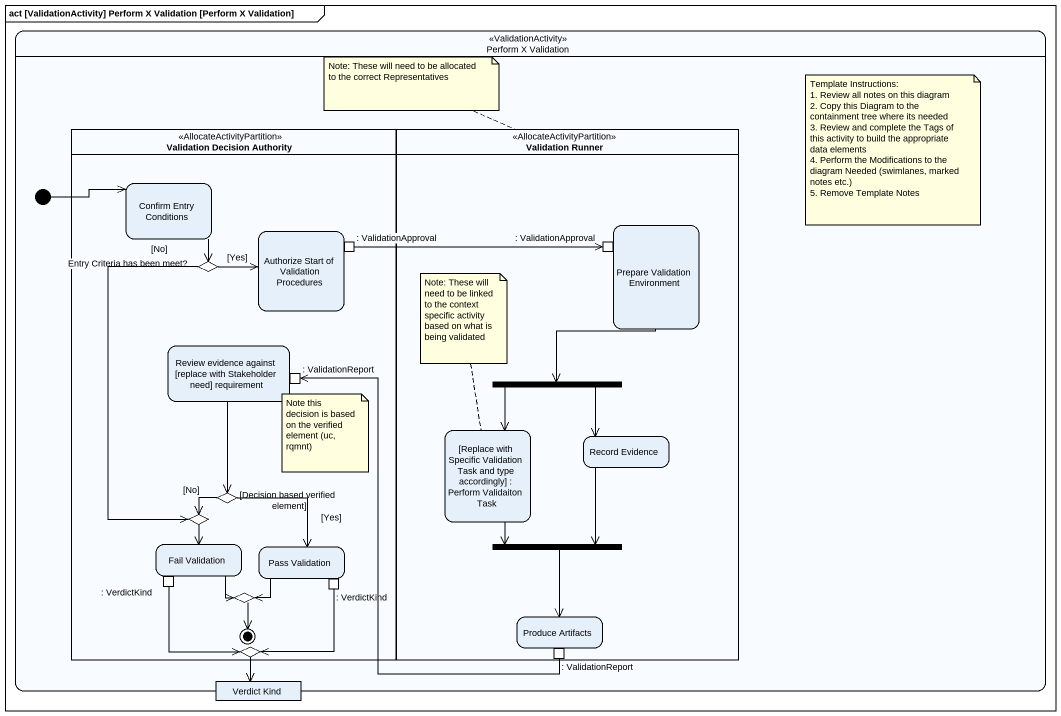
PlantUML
@startuml
mainframe act [ValidationActivity] Perform X Validation [Perform X Validation]
hide empty description
state "Perform X Validation" as Perform_X_Validation <<ValidationActivity>> {
  state "Validation Decision Authority" as Validation_Decision <<AllocateActivityPartition>> {
    state "Confirm Entry Conditions" as Confirm_Entry_Conditions
    state "Authorize Start of Validation Procedures" as Authorize_Start_of {
      state ": ValidationApproval" as ValidationApproval <<outputPin>>
    }
    state "Entry Criteria has been meet?" as Entry_Criteria_has_been_meet <<choice>>
    state "Review evidence against [replace with Stakeholder need] requirement" as Review_evidence_against {
      state ": ValidationReport" as ValidationReport <<inputPin>>
    }
    state "[Decision based verified element]" as Decision_based_verified <<choice>>
    state "Fail Validation" as Fail_Validation {
      state ": VerdictKind" as VerdictKind <<outputPin>>
    }
    state choice1 <<choice>>
    state "Pass Validation" as Pass_Validation {
      state ": VerdictKind" as VerdictKind_2 <<outputPin>>
    }
    state choice2 <<choice>>
    state choice3 <<choice>>
    choice2 --> [*]
  }
  state "Validation Runner" as Validation_Runner <<AllocateActivityPartition>> {
    state "Prepare Validation Environment" as Prepare_Validation {
      state ": ValidationApproval" as ValidationApproval_2 <<inputPin>>
    }
    state fork1 <<fork>>
    state "[Replace with Specific Validation Task and type accordingly] : Perform Validaiton Task" as Replace_with_Specific
    state "Record Evidence" as Record_Evidence
    state fork2 <<join>>
    state "Produce Artifacts" as Produce_Artifacts {
      state ": ValidationReport" as ValidationReport_2 <<outputPin>>
    }
  }
  state initial1 <<start>>
  state "Verdict Kind" as Verdict_Kind <<object>>
}
initial1 -right-> Confirm_Entry_Conditions
Confirm_Entry_Conditions --> Entry_Criteria_has_been_meet
Prepare_Validation --> fork1
Entry_Criteria_has_been_meet -right-> Authorize_Start_of : [Yes]
Entry_Criteria_has_been_meet --> choice1 : [No]
ValidationApproval -right-> ValidationApproval_2
Review_evidence_against --> Decision_based_verified
fork1 --> Replace_with_Specific
fork1 --> Record_Evidence
Replace_with_Specific --> fork2
Record_Evidence --> fork2
Decision_based_verified --> choice1 : [No]
Decision_based_verified --> Pass_Validation : [Yes]
Fail_Validation --> choice2
choice1 --> Fail_Validation
Pass_Validation --> choice2
fork2 --> Produce_Artifacts
VerdictKind --> choice3
VerdictKind_2 --> choice3
choice3 --> Verdict_Kind
ValidationReport_2 -up-> ValidationReport
note top of Validation_Runner : Note: These will need to be allocated to the correct Representatives
note as N2
  Template Instructions:
  1. Review all notes on this diagram
  2. Copy this Diagram to the containment tree where its needed
  3. Review and complete the Tags of this activity to build the appropriate data elements
  4. Perform the Modifications to the diagram Needed (swimlanes, marked notes etc.)
  5. Remove Template Notes
end note
note top of Replace_with_Specific : Note: These will need to be linked to the context specific activity based on what is being validated
note as N4
  Note this decision is based on the verified element (uc, rqmnt)
end note
@enduml
